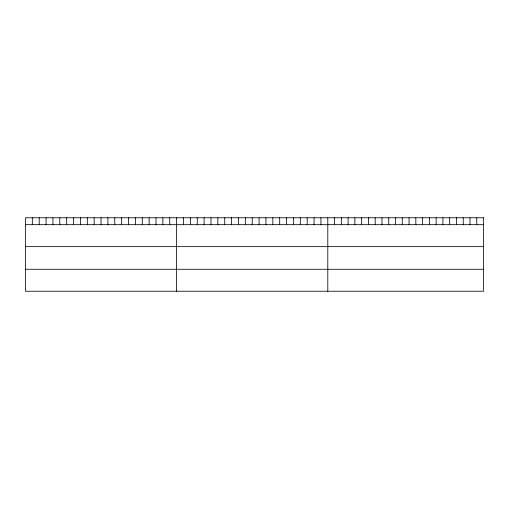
<?xml version="1.0" encoding="UTF-8"?>
<svg xmlns="http://www.w3.org/2000/svg" width="509" height="509" viewBox="0 0 509 509"><rect width="100%" height="100%" fill="white"/><g stroke="black" fill="none" stroke-linecap="round" stroke-linejoin="round"><path stroke-width="0.76" d="M25.45 224.673L483.55 224.673M25.45 246.636L483.55 246.636M25.45 269.267L483.55 269.267M476.78 217.769L476.78 224.673M470.004 217.769L470.004 224.673M463.235 217.769L463.235 224.673M456.465 217.769L456.465 224.673M449.689 217.769L449.689 224.673M442.919 217.769L442.919 224.673M436.149 217.769L436.149 224.673M429.373 217.769L429.373 224.673M422.604 217.769L422.604 224.673M415.834 217.769L415.834 224.673M409.058 217.769L409.058 224.673M402.288 217.769L402.288 224.673M395.512 217.769L395.512 224.673M388.742 217.769L388.742 224.673M381.973 217.769L381.973 224.673M375.197 217.769L375.197 224.673M368.427 217.769L368.427 224.673M361.657 217.769L361.657 224.673M354.881 217.769L354.881 224.673M348.111 217.769L348.111 224.673M341.342 217.769L341.342 224.673M334.566 217.769L334.566 224.673M327.796 217.769L327.796 291.231M320.924 217.769L320.924 224.673M314.053 217.769L314.053 224.673M307.181 217.769L307.181 224.673M300.31 217.769L300.31 224.673M293.438 217.769L293.438 224.673M286.567 217.769L286.567 224.673M279.695 217.769L279.695 224.673M272.824 217.769L272.824 224.673M265.952 217.769L265.952 224.673M259.081 217.769L259.081 224.673M252.209 217.769L252.209 224.673M245.338 217.769L245.338 224.673M238.466 217.769L238.466 224.673M231.595 217.769L231.595 224.673M224.723 217.769L224.723 224.673M217.852 217.769L217.852 224.673M210.981 217.769L210.981 224.673M204.109 217.769L204.109 224.673M197.237 217.769L197.237 224.673M190.366 217.769L190.366 224.673M183.494 217.769L183.494 224.673M176.623 217.769L176.623 291.231M169.751 217.769L169.751 224.673M162.88 217.769L162.88 224.673M156.008 217.769L156.008 224.673M149.137 217.769L149.137 224.673M142.266 217.769L142.266 224.673M135.394 217.769L135.394 224.673M128.523 217.769L128.523 224.673M121.651 217.769L121.651 224.673M114.779 217.769L114.779 224.673M107.908 217.769L107.908 224.673M101.037 217.769L101.037 224.673M94.165 217.769L94.165 224.673M87.293 217.769L87.293 224.673M80.422 217.769L80.422 224.673M73.55 217.769L73.55 224.673M66.679 217.769L66.679 224.673M59.807 217.769L59.807 224.673M52.936 217.769L52.936 224.673M46.065 217.769L46.065 224.673M39.193 217.769L39.193 224.673M32.322 217.769L32.322 224.673M483.55 217.769L25.45 217.769L25.45 291.231L483.55 291.231L483.55 217.769"/></g></svg>
